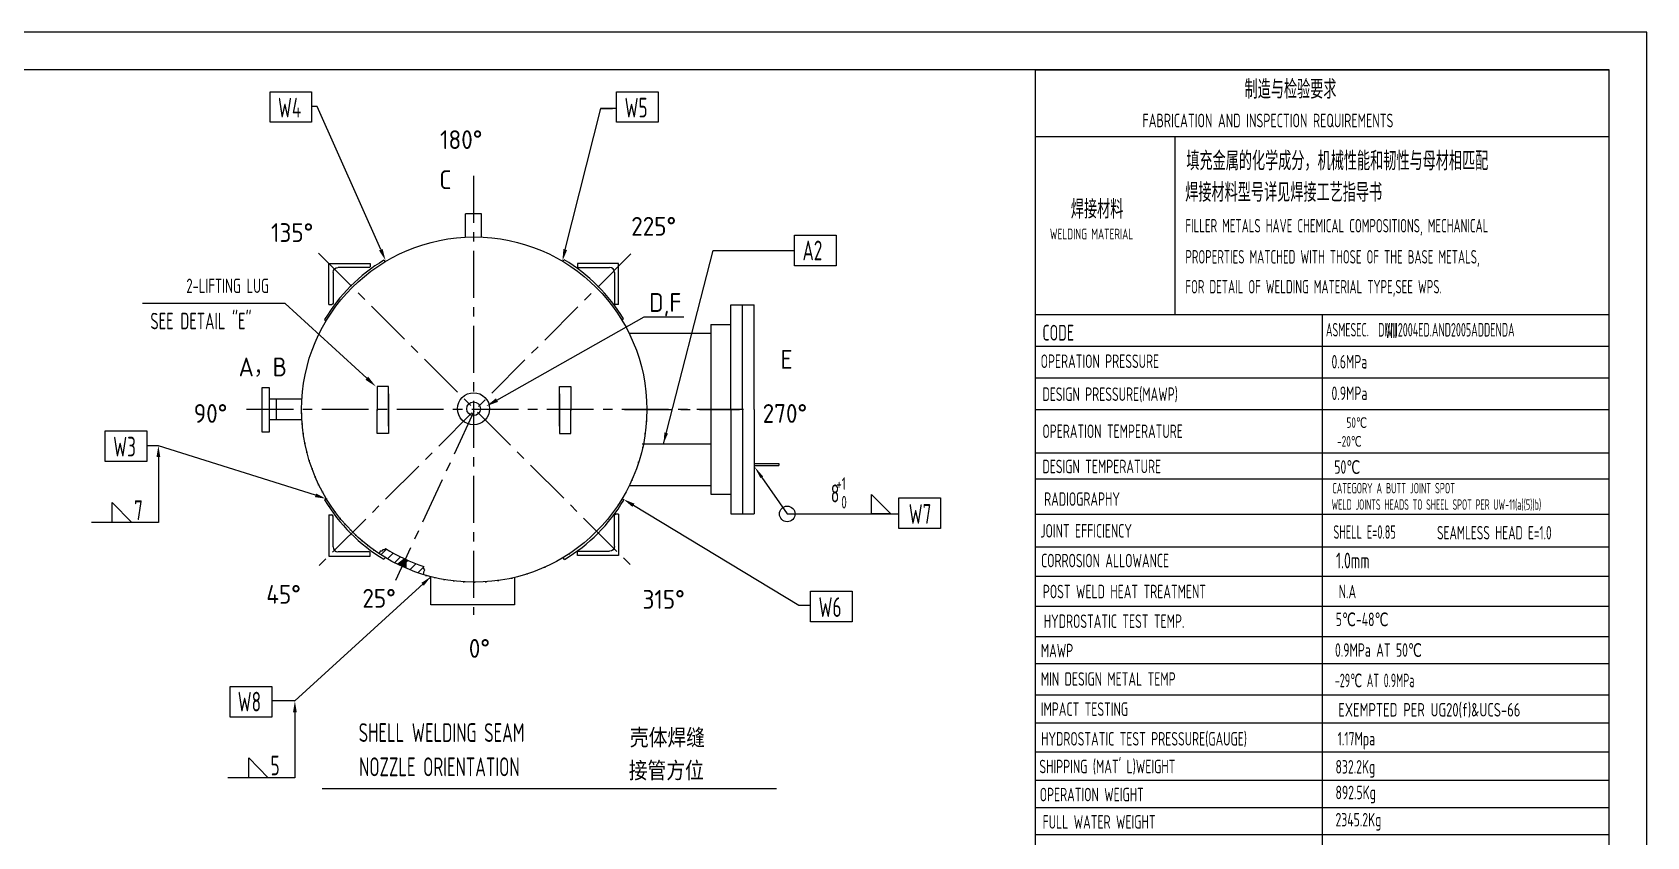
# Model space of a CAD drawing. Extents: x 2148 to 19378, y -121 to 5940.
# Drawn here: x 6254 to 10558, y 3795 to 5940 of the extents above; entities that cross this region are included whole.
import ezdxf
from ezdxf.enums import TextEntityAlignment as Align

# ---------------------------------------------------------------- set-up
doc = ezdxf.new("R2010")
doc.units = 0
doc.header["$LTSCALE"] = 100
doc.header["$MEASUREMENT"] = 0
doc.linetypes.add('G', pattern=[2, 1.25, -0.25, 0.25, -0.25])
for name, color, linetype in [('01', 7, 'CONTINUOUS'), ('02', 1, 'CONTINUOUS'), ('05', 4, 'G'), ('10', 1, 'CONTINUOUS'), ('11', 3, 'CONTINUOUS')]:
    doc.layers.add(name, color=color, linetype=linetype)
doc.styles.get("Standard").update_dxf_attribs({"font": 'isocp.shx', "width": 0.707, "bigfont": 'hztxt.shx'})
doc.dimstyles.new('INTE', dxfattribs={"dimscale": 10, "dimtxt": 3.5, "dimasz": 3, "dimexe": 3, "dimexo": 0, "dimgap": 1, "dimtad": 1, "dimdec": 3, "dimtxsty": 'STANDARD', "dimcen": 0, "dimclrd": 1, "dimclre": 1, "dimclrt": 3, "dimaunit": 1, "dimazin": 3, "dimtfac": 1, "dimtdec": 4, "dimtofl": 0, "dimtmove": 0, "dimatfit": 3, "dimtzin": 0})

# ---------------------------------------------------------------- blocks, each defined once
blk = doc.blocks.new('*U27', base_point=(338.4, 284.7))
at = {"layer": '01'}
for p, q in [((338.4, 384.7), (338.4, 284.7)), ((338.4, 384.7), (345.1, 384.7)), ((348.4, 306.7), (348.4, 381.4)), ((338.4, 284.7), (438.4, 284.7)), ((436.9, 294.7), (360.4, 294.7)), ((438.4, 284.7), (438.4, 293.2))]:
    blk.add_line(p, q, dxfattribs=at)
for centre, radius, start, end in [((345.1, 381.4), 3.3, 0.2621, 90), ((360.4, 306.7), 12, 180, 269.8782), ((436.9, 293.2), 1.52, 0, 90)]:
    blk.add_arc(centre, radius, start, end, dxfattribs=at)

msp = doc.modelspace()

# ---------------------------------------------------------------- hatches: boundary and pattern name
at = {"layer": '10'}
h = msp.add_hatch(dxfattribs=at)
h.set_pattern_fill('_U', color=256, scale=20.79096, angle=45, style=0, pattern_type=0)
h.set_pattern_definition([(45, (3934.58, 328.44), (-14.70143, 14.70143), [])])
h.paths.add_polyline_path([(7250.2806, 4511.149), (7249.8269, 4534.192, 0.029238453), (7297.7156, 4515.6501), (7297.0738, 4511.1201), (7300.8876, 4506.8247), (7297.9321, 4501.6702), (7298.3062, 4497.551), (7296.1556, 4494.2389, 0.505080389), (7892.4322, 4933.934, 1), (6971.9239, 4933.934, 0.299638085)])
h.paths.add_polyline_path([(7246.8172, 4535.5782), (7228.367, 4521.2659, 0.555930815), (7892.4322, 4933.934, 1), (6971.9239, 4933.934, 0.251825497), (7178.4051, 4549.9637), (7181.2132, 4556.2992), (7186.3066, 4556.7618), (7188.9751, 4559.6914), (7193.0984, 4560.0659), (7195.4943, 4563.7544, 0.033343914)], flags=16)
h = msp.add_hatch(dxfattribs=at)
h.set_pattern_fill('_U', color=256, scale=1.039548, angle=50.1893364, style=0, pattern_type=0)
h.set_pattern_definition([(50.189336, (4365.4678, 31.0728), (-0.79854376, 0.6655734), [])])
h.paths.add_polyline_path([(7248.3287, 4534.8786, -0.000947484), (7246.8172, 4535.5782), (7228.4479, 4521.3287, 0.006694881), (7239.5716, 4516.0217)])
h.paths.add_polyline_path([(7249.8269, 4534.192, -0.000937525), (7248.3287, 4534.8786), (7239.5716, 4516.0217, 0.006366811), (7250.2785, 4511.2528)])

# ---------------------------------------------------------------- linework, layer by layer
at = {"layer": '01', "color": 1}
for p, q in [((7768.5635, 5737.7146), (7811.6489, 5737.7146)), ((6895.6622, 5216.993), (6548.1319, 5216.993)), ((6928.5951, 5216.993), (6895.6622, 5216.993)), ((7145.7501, 5017.6021), (6928.5951, 5216.993)), ((7492.8737, 4959.2179), (7885.3632, 5181.483)), ((7885.3632, 5181.483), (7918.2961, 5181.483)), ((7918.2961, 5181.483), (7940.1394, 5181.483))]:
    msp.add_line(p, q, dxfattribs=at)
at = {"layer": '01'}
for p, q in [((7451.6788, 5455.5519), (7408.5323, 5455.5519)), ((7408.5323, 5392.5676), (7408.5323, 5455.5519)), ((7451.6788, 5392.5676), (7451.6788, 5455.5519)), ((7191.2582, 5332.1841), (7194.7359, 5328.212)), ((7191.2582, 5332.1841), (7191.2582, 5332.1841)), ((7672.35, 5333.6535), (7668.8724, 5329.6814)), ((7672.35, 5333.6535), (7672.35, 5333.6535)), ((7033.4362, 5174.0391), (7037.6121, 5170.8973)), ((7830.172, 5175.5085), (7825.9962, 5172.3667)), ((6866.6583, 4873.2785), (6866.6583, 4993.0286)), ((6866.6583, 4993.0286), (6885.1551, 4993.0286)), ((6885.1551, 4993.0286), (6885.1551, 4873.2785)), ((7203.8434, 4995.5162), (7173.0414, 4995.5162)), ((7173.0414, 4995.5162), (7173.0414, 4931.6837)), ((7203.8434, 4889.6072), (7203.8434, 4995.5162)), ((7659.3861, 4995.5162), (7690.188, 4995.5162)), ((7659.3861, 4889.6072), (7659.3861, 4995.5162)), ((7690.188, 4995.5162), (7690.188, 4931.6837)), ((6972.9761, 4961.3748), (6885.1551, 4961.3748)), ((6905.42, 4906.9258), (6905.42, 4961.6513)), ((7203.8434, 4976.0105), (7203.8434, 4870.1016)), ((7659.3861, 4976.0105), (7659.3861, 4870.1016)), ((6972.9761, 4906.9258), (6885.1551, 4906.9258)), ((7173.0414, 4870.1016), (7173.0414, 4933.934)), ((7690.188, 4870.1016), (7690.188, 4933.934)), ((6885.1551, 4873.2785), (6866.6583, 4873.2785)), ((7203.8434, 4870.1016), (7173.0414, 4870.1016)), ((7659.3861, 4870.1016), (7690.188, 4870.1016)), ((7879.8211, 4842.6185), (8062.4888, 4842.6185)), ((8179.3546, 4790.0077), (8244.512, 4790.0077)), ((8179.3546, 4784.5189), (8244.512, 4784.5189)), ((8244.512, 4790.0077), (8244.512, 4784.5189)), ((7033.4362, 4693.1073), (7037.6121, 4696.2491)), ((7830.9242, 4692.5593), (7826.7484, 4695.7011)), ((7191.2582, 4534.9623), (7194.7359, 4538.9344)), ((7191.2582, 4534.9623), (7191.2582, 4534.9623)), ((7246.8172, 4535.5782), (7228.4479, 4521.3287)), ((7249.8279, 4534.1399), (7250.2855, 4510.8962)), ((7673.1022, 4534.4143), (7669.6246, 4538.3864)), ((7673.1022, 4534.4143), (7673.1022, 4534.4143)), ((7316.7607, 4413.4323), (7316.7607, 4488.3864)), ((7539.6589, 4486.4056), (7539.6589, 4413.4323)), ((7539.6589, 4413.4323), (7316.7607, 4413.4323))]:
    msp.add_line(p, q, dxfattribs=at)
for centre, radius in [((7432.178, 4933.934), 460.2541), ((7430.505, 4936.1654), 42.6945), ((7430.505, 4936.1654), 18.406)]:
    msp.add_circle(centre, radius, dxfattribs=at)
for centre, radius, start, end in [((7432.178, 4933.934), 465.4519, 121.1716711, 148.9454662), ((7431.4303, 4935.4034), 465.4519, 31.0545338, 58.8283289), ((7432.178, 4933.2124), 465.4519, 211.0545338, 238.8283289), ((7432.1825, 4932.6644), 465.4519, 301.1716711, 328.9454662), ((7432.1755, 4934.038), 439.4632, 237.4137361, 252.1838317)]:
    msp.add_arc(centre, radius, start, end, dxfattribs=at)
at = {"layer": '01', "color": 1}
for points in [[(7149.4624, 5021.6451), (7142.0379, 5013.5591), (7170.0083, 4995.3284)], [(7495.5784, 4954.4418), (7490.169, 4963.9941), (7464.2168, 4942.9896)]]:
    msp.add_solid(points, dxfattribs=at)
at = {"layer": '02'}
for p, q in [((7013.2577, 5741.8906), (7000.5085, 5741.8906)), ((7940.1394, 5181.483), (7990.5746, 5181.483)), ((8199.0022, 4753.1985), (8266.6204, 4655.6241)), ((8266.6204, 4655.6241), (8564.3219, 4655.6241))]:
    msp.add_line(p, q, dxfattribs=at)
at = {"layer": '02', "color": 1}
for p, q in [((7183.1371, 5360.4282), (7013.2577, 5741.8906)), ((7674.9144, 5360.7246), (7769.4846, 5737.0834)), ((7769.4846, 5737.0834), (7800.6711, 5737.0834)), ((7856.6306, 4678.7717), (8297.2529, 4412.1348)), ((8297.2529, 4412.1348), (8328.4393, 4412.1348))]:
    msp.add_line(p, q, dxfattribs=at)
at = {"layer": '02'}
for points in [[(2147.9611, 0), (10557.9611, 0), (10557.9611, 5940), (2147.9611, 5940)], [(2397.9611, 100), (10457.9611, 100), (10457.9611, 5840), (2397.9611, 5840)], [(8491.2382, 4707.6015), (8543.2156, 4655.6241), (8491.2382, 4655.6241)]]:
    msp.add_lwpolyline(points, close=True, dxfattribs=at)
msp.add_lwpolyline([(8178.2781, 4783.1037, 0, 8.3164, 0), (8199.0022, 4753.1985, 8.3164, 8.3164, 0)], format="xyseb", dxfattribs=at)
msp.add_circle((8266.6204, 4655.6241), 20.791, dxfattribs=at)
at = {"layer": '02', "color": 1}
for points in [[(7187.8853, 5362.5428), (7178.3889, 5358.3137), (7195.8244, 5331.9391)], [(7679.9554, 5359.4579), (7669.8734, 5361.9913), (7667.3142, 5330.4784)], [(7853.9396, 4674.3248), (7859.3216, 4683.2186), (7829.9491, 4694.9177)]]:
    msp.add_solid(points, dxfattribs=at)
at = {"layer": '05'}
for p, q in [((7430.564, 5556.8594), (7430.564, 4386.3308)), ((7850.0787, 5349.0983), (7011.44, 4510.4597)), ((7016.6797, 5351.3781), (7861.7239, 4506.3339)), ((8150.518, 4934.4502), (6815.4404, 4934.4503)), ((7431.0687, 4928.3801), (7222.0839, 4478.3647)), ((7832.9461, 4933.9524), (8139.2851, 4933.9524))]:
    msp.add_line(p, q, dxfattribs=at)
at = {"layer": '10'}
for p, q in [((8928.6141, 3509.6148), (8928.6141, 5840)), ((8928.6141, 5840), (10457.9611, 5840)), ((6887.7816, 5781.6383), (6998.7954, 5781.6383)), ((6887.7816, 5699.9169), (6887.7816, 5781.6383)), ((6998.7954, 5781.6383), (6998.7954, 5699.9169)), ((7811.8508, 5699.9169), (7811.8508, 5781.6383)), ((7811.8508, 5781.6383), (7922.8646, 5781.6383)), ((7922.8646, 5781.6383), (7922.8646, 5699.9169)), ((6998.7954, 5699.9169), (6887.7816, 5699.9169)), ((7922.8646, 5699.9169), (7811.8508, 5699.9169)), ((10457.9611, 5661.038), (8928.6141, 5661.038)), ((9300.0998, 5661.038), (9300.0998, 5186.9817)), ((8286.4446, 5317.6597), (8286.4446, 5399.3811)), ((8286.4446, 5399.3811), (8397.4584, 5399.3811)), ((8397.4584, 5399.3811), (8397.4584, 5317.6597)), ((8397.4584, 5317.6597), (8286.4446, 5317.6597)), ((10457.9611, 5186.9817), (8928.6141, 5186.9817)), ((9693.2941, 3509.6148), (9693.2941, 5186.9817)), ((10457.9611, 5102.4062), (8928.6141, 5102.4062)), ((10457.9611, 5017.8307), (8928.6141, 5017.8307)), ((10457.9611, 4933.2552), (8928.6141, 4933.2552)), ((6448.5089, 4876.9663), (6559.5227, 4876.9663)), ((6448.5089, 4795.2449), (6448.5089, 4876.9663)), ((6559.5227, 4876.9663), (6559.5227, 4795.2449)), ((6559.5227, 4795.2449), (6448.5089, 4795.2449)), ((10457.9611, 4818.0429), (8928.6141, 4818.0429)), ((10457.9611, 4748.6713), (8928.6141, 4748.6713)), ((8564.0471, 4698.7777), (8675.0609, 4698.7777)), ((8564.0471, 4617.0563), (8564.0471, 4698.7777)), ((8675.0609, 4698.7777), (8675.0609, 4617.0563)), ((6467.2248, 4632.951), (6467.2248, 4685.9691)), ((6467.2248, 4685.9691), (6519.1494, 4632.951)), ((10457.9611, 4653.7257), (8928.6141, 4653.7257)), ((8675.0609, 4617.0563), (8564.0471, 4617.0563)), ((7195.4943, 4563.7544), (7193.0984, 4560.0659)), ((10457.9611, 4566.9323), (8928.6141, 4566.9323)), ((7181.2132, 4556.2992), (7178.4402, 4550.0429)), ((7186.3066, 4556.7618), (7181.2132, 4556.2992)), ((7188.9751, 4559.6914), (7186.3066, 4556.7618)), ((7193.0984, 4560.0659), (7188.9751, 4559.6914)), ((7296.2114, 4494.3249), (7298.3062, 4497.551)), ((7297.0738, 4511.1201), (7297.7156, 4515.6501)), ((7300.8876, 4506.8247), (7297.0738, 4511.1201)), ((7297.9321, 4501.6702), (7300.8876, 4506.8247)), ((7298.3062, 4497.551), (7297.9321, 4501.6702)), ((10457.9611, 4489.2421), (8928.6141, 4489.2421)), ((8328.8183, 4449.9183), (8439.8321, 4449.9183)), ((8328.8183, 4368.1969), (8328.8183, 4449.9183)), ((8439.8321, 4449.9183), (8439.8321, 4368.1969)), ((10457.9611, 4408.5176), (8928.6141, 4408.5176)), ((8439.8321, 4368.1969), (8328.8183, 4368.1969)), ((10457.9611, 4327.793), (8928.6141, 4327.793)), ((10457.9611, 4256.1718), (8928.6141, 4256.1718)), ((6781.8652, 4195.2664), (6892.879, 4195.2664)), ((6781.8652, 4113.545), (6781.8652, 4195.2664)), ((6892.879, 4195.2664), (6892.879, 4113.545)), ((10457.9611, 4172.4128), (8928.6141, 4172.4128)), ((6892.879, 4113.545), (6781.8652, 4113.545)), ((10457.9611, 4097.7571), (8928.6141, 4097.7571)), ((6831.1208, 4005.3736), (6883.0455, 3952.3555)), ((6831.1208, 3952.3555), (6831.1208, 4005.3736)), ((10457.9611, 4020.0669), (8928.6141, 4020.0669)), ((7026.8825, 3923.4384), (8238.0905, 3923.4384)), ((10457.9611, 3944.8607), (8928.6141, 3944.8607)), ((10457.9611, 3872.3198), (8928.6141, 3872.3198)), ((10457.9611, 3799.7788), (8928.6141, 3799.7788))]:
    msp.add_line(p, q, dxfattribs=at)
at = {"layer": '10', "color": 0}
for p, q in [((8116.7374, 4934.4503), (8116.7374, 5213.1501)), ((8116.7374, 5213.1501), (8147.5078, 5213.1501)), ((8147.5078, 4934.4503), (8147.5078, 5213.1501)), ((8147.5078, 4934.4503), (8147.5078, 5213.1501)), ((8147.5078, 5213.1501), (8178.2781, 5213.1501)), ((8178.2781, 4934.4503), (8178.2781, 5213.1501)), ((7844.9916, 5137.4503), (8063.2296, 5137.4503)), ((8063.2296, 5160.5014), (8063.2296, 4731.4503)), ((8063.2296, 5160.5014), (8116.7374, 5160.5014)), ((8116.7374, 4934.4503), (8116.7374, 4655.7504)), ((8147.5078, 4934.4503), (8147.5078, 4655.7504)), ((8147.5078, 4934.4503), (8147.5078, 4655.7504)), ((8178.2781, 4934.4503), (8178.2781, 4655.7504)), ((7845.499, 4731.4503), (8063.2296, 4731.4503)), ((8063.2296, 4731.4503), (8063.2296, 4708.3991)), ((8063.2296, 4708.3991), (8116.7374, 4708.3991)), ((8116.7374, 4655.7504), (8147.5078, 4655.7504)), ((8147.5078, 4655.7504), (8178.2781, 4655.7504))]:
    msp.add_line(p, q, dxfattribs=at)
at = {"layer": '10'}
for points in [[(7009.0059, 4705.2872), (6590.194, 4837.61), (6559.5227, 4837.61)], [(6590.194, 4807.61), (6590.194, 4632.951), (6411.5055, 4632.951)], [(6954.09, 4127.0146), (6954.09, 3952.3555), (6775.4016, 3952.3555)]]:
    msp.add_lwpolyline(points, dxfattribs=at)
for points in [[(6585.194, 4807.61), (6590.194, 4837.61), (6595.194, 4807.61)], [(7010.5122, 4710.0549), (7037.6121, 4696.2491), (7007.4995, 4700.5195)], [(6949.09, 4127.0146), (6954.09, 4157.0146), (6959.09, 4127.0146)]]:
    msp.add_solid(points, dxfattribs=at)

# ---------------------------------------------------------------- block references
at = {"layer": '01', "color": 0, "linetype": 'BYBLOCK', "yscale": 1.097762712286623, "zscale": 1.097762712288, "rotation": 180}
for p, xscale in [((7044.9162, 5323.7073), -1.097762712286567), ((7817.2212, 5323.7073), 1.097762712286567)]:
    msp.add_blockref('*U27', p, dxfattribs=dict(at, xscale=xscale))
at = {"layer": '01', "color": 0, "linetype": 'BYBLOCK', "yscale": 1.097762712286623, "zscale": 1.097762712288}
for p, xscale in [((7044.9162, 4543.4391), 1.097762712286567), ((7817.2212, 4545.0783), -1.097762712286567)]:
    msp.add_blockref('*U27', p, dxfattribs=dict(at, xscale=xscale))

# ---------------------------------------------------------------- texts
at = {"layer": '02', "color": 3}
for s, p in [('  180°', (7283.9871, 5628.6682)), ('C', (7339.0483, 5521.9638)), ('135°', (6890.6294, 5380.8479)), ('225°', (7850.7869, 5397.6328)), ('D,F', (7898.3884, 5194.4917)), ('E', (8248.6807, 5042.6288)), ('A，B', (6804.276, 5022.5723)), ('90°', (6684.5515, 4898.5701)), ('270°', (8201.1429, 4898.5701)), ('45°', (6877.8347, 4416.2922)), ('25°', (7134.1292, 4405.7232)), ('315°', (7881.068, 4402.7902)), ('0°', (7417.8153, 4272.0709)), ('壳体焊缝', (7847.2123, 4032.9947)), ('接管方位', (7844.2291, 3945.1547))]:
    msp.add_text(s, height=50, dxfattribs=at).set_placement(p)
at = {"layer": '02', "width": 0.707}
msp.add_text('SEE DETAIL "E"', height=43.910508, dxfattribs=at).set_placement((6568.8661, 5148.0727))
at = {"layer": '02', "width": 0.7}
msp.add_text('8   ', height=47.81921, dxfattribs=at).set_placement((8422.899, 4710.4227), align=Align.MIDDLE)
at = {"layer": '02', "color": 3, "width": 0.707}
for s, p in [('SHELL WELDING SEAM', (7124.3203, 4047.6324)), ('NOZZLE ORIENTATION ', (7125.2567, 3956.3548))]:
    msp.add_text(s, height=50, dxfattribs=at).set_placement(p)
at = {"layer": '02'}
for s, insert, char_height, attachment_point in [('2-LIFTING LUG', (6884.6846, 5263.9963), 38.421695, 6), ('+1', (8397.5658, 4719.7877), 33.61898, 7), ('0', (8410.8192, 4670.1367), 33.619, 7)]:
    msp.add_mtext(s, dxfattribs=dict(at, insert=insert, char_height=char_height, attachment_point=attachment_point))
at = {"layer": '10', "color": 3, "width": 0.707}
for s, p in [('A2', (8307.515, 5332.0161)), ('W3', (6469.663, 4808.94)), ('7', (6525.3822, 4639.282)), ('W7', (8590.4618, 4629.4323)), ('W6', (8350.1446, 4380.9095)), ('W8', (6801.6107, 4128.9506)), ('5', (6889.2782, 3958.6865))]:
    msp.add_text(s, height=52.5, dxfattribs=at).set_placement(p)
at = {"layer": '10', "color": 3, "char_height": 52.5, "attachment_point": 1}
for s, insert in [('W4', (6908.9408, 5765.3082)), ('W5', (7833.01, 5765.3082))]:
    msp.add_mtext(s, dxfattribs=dict(at, insert=insert))
at = {"layer": '11'}
for s, height, width, p in [('制造与检验要求', 50, 0.7, (9485.8883, 5762.8593)), ('FABRICATION AND INSPECTION REQUIREMENTS', 36.4, 0.707, (9213.7054, 5686.52)), ('填充金属的化学成分，机械性能和韧性与母材相匹配', 50, 0.7, (9330.5868, 5572.0744)), ('焊接材料型号详见焊接工艺指导书', 50, 0.7, (9327.7273, 5487.9331)), ('焊接材料', 50, 0.7, (9022.7773, 5443.3167)), ('FILLER METALS HAVE CHEMICAL COMPOSITIONS, MECHANICAL', 36, 0.65, (9328.1358, 5406.2271)), ('WELDING MATERIAL', 28.6, 0.707, (8966.9136, 5387.7762)), ('PROPERTIES MATCHED WITH THOSE OF THE BASE METALS,', 36, 0.65, (9328.1358, 5323.2918)), ('FOR DETAIL OF WELDING MATERIAL TYPE,SEE WPS.', 36, 0.65, (9328.1358, 5243.6171)), ('ASMESEC.  DIV.I2004ED.AND2005ADDENDA', 36, 0.6, (9702.7752, 5128.7696)), ('CODE', 42, 0.707, (8946.9615, 5117.8923)), ('Ⅷ', 44.944, 0.707, (9861.1481, 5120.8824)), ('OPERATION PRESSURE', 36, 0.7, (8942.3435, 5044.8474)), ('0.6MPa', 36, 0.7, (9717.6485, 5043.4728)), ('DESIGN PRESSURE(MAWP)', 36, 0.7, (8946.9615, 4956.9771)), ('0.9MPa', 36, 0.7, (9717.6485, 4959.468)), ('50℃', 28, 0.707, (9757.6681, 4885.2138)), ('OPERATION TEMPERATURE', 36, 0.7, (8946.9615, 4858.1038)), ('-20℃', 28, 0.707, (9732.6452, 4835.3086)), ('DESIGN TEMPERATURE', 36, 0.7, (8946.9615, 4764.2374)), ('50℃', 36, 0.7, (9725.0549, 4762.7065)), ('CATEGORY A BUTT JOINT SPOT', 28, 0.65, (9720.0672, 4710.3826)), ('RADIOGRAPHY', 36, 0.7, (8951.5795, 4677.3659)), ('WELD JOINTS HEADS TO SHEEL SPOT PER UW-11(a)(5)(b)', 28, 0.58, (9717.8323, 4666.6243)), ('JOINT EFFICIENCY', 36, 0.7, (8941.5987, 4592.7159)), ('SHELL E=0.85', 36, 0.62, (9722.6351, 4589.4362)), ('SEAMLESS HEAD E=1.0', 36, 0.68, (9999.0568, 4587.5694)), ('CORROSION ALLOWANCE', 36, 0.7, (8943.5353, 4513.3374)), ('1.0mm', 42, 0.707, (9729.7464, 4510.4706)), ('POST WELD HEAT TREATMENT', 36, 0.7, (8948.1533, 4430.7686)), ('N.A', 36, 0.7, (9736.8578, 4430.7686)), ('5℃-48℃', 36, 0.7, (9729.0092, 4356.5919)), ('HYDROSTATIC TEST TEMP.', 36, 0.7, (8950.4661, 4351.6102)), ('MAWP', 36, 0.7, (8942.7905, 4273.3119)), ('0.9MPa AT 50℃ ', 36, 0.7, (9726.8845, 4274.7639)), ('MIN DESIGN METAL TEMP ', 36, 0.7, (8942.7905, 4197.5567)), (' -29℃ AT 0.9MPa', 36, 0.6, (9714.2238, 4193.7178)), ('IMPACT TESTING', 36, 0.7, (8942.5915, 4117.1883)), ('EXEMPTED PER UG20(f)&UCS-66', 36, 0.75, (9735.7742, 4115.4116)), ('HYDROSTATIC TEST PRESSURE(GAUGE)', 36, 0.7, (8943.3622, 4038.0299)), ('1.17Mpa', 36, 0.7, (9733.9958, 4038.284)), ("SHIPPING (MAT' L)WEIGHT", 36, 0.7, (8938.8832, 3964.2219)), ('832.2Kg', 36, 0.7, (9728.3123, 3963.3881)), ('OPERATION WEIGHT', 36, 0.7, (8939.8289, 3889.3552)), ('892.5Kg', 36, 0.7, (9728.3123, 3894.9338)), ('FULL WATER WEIGHT', 36, 0.7, (8947.5197, 3816.4592)), ('2345.2Kg', 36, 0.7, (9728.3123, 3822.348))]:
    msp.add_text(s, height=height, dxfattribs=dict(at, width=width)).set_placement(p)

# ---------------------------------------------------------------- leaders
at = {"layer": '10'}
for points in [[(7936.5921, 4842.6185), (8069.1175, 5358.4114), (8286.7095, 5358.4114)], [(7316.7607, 4488.3864), (6954.09, 4157.0146), (6895.4933, 4157.0146)]]:
    msp.add_leader(points, dimstyle='INTE', override={"dimgap": 1, "dimtad": 0}, dxfattribs=at)

doc.saveas('drawing.dxf')
